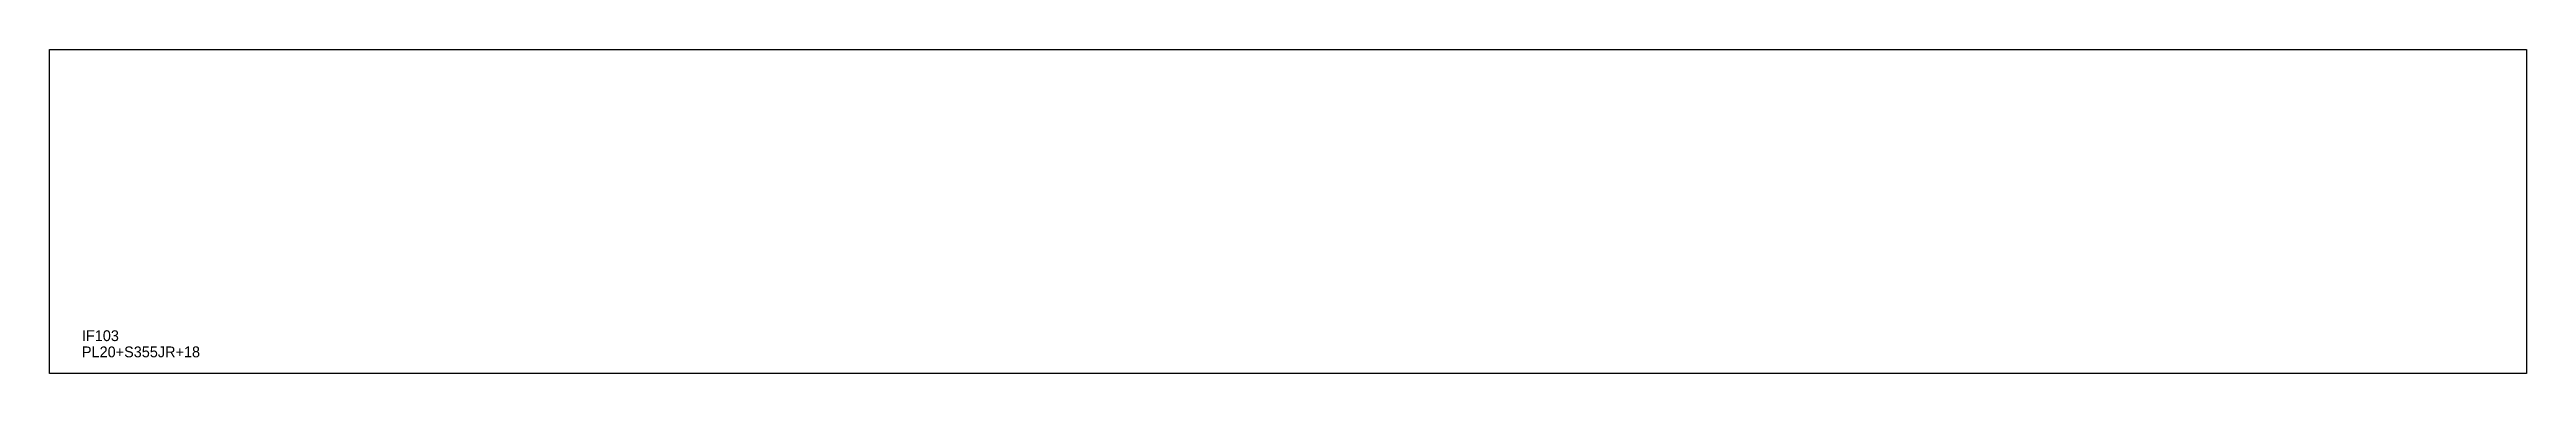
# Model space of a CAD drawing. Extents: x 0 to 2293, y 0 to 300.
import ezdxf

# ---------------------------------------------------------------- set-up
doc = ezdxf.new("R2010")
doc.units = 0
for name, color, linetype in [('CUT', 7, 'CONTINUOUS'), ('SCRIBE', 3, 'CONTINUOUS'), ('TEXT', 7, 'CONTINUOUS')]:
    doc.layers.add(name, color=color, linetype=linetype)

msp = doc.modelspace()

# ---------------------------------------------------------------- linework, layer by layer
at = {"layer": 'CUT', "color": 7, "linetype": 'CONTINUOUS'}
msp.add_lwpolyline([(0, 0), (0, 300), (2292.76, 300), (2292.76, 0)], close=True, dxfattribs=at)

# ---------------------------------------------------------------- texts
at = {"layer": 'SCRIBE', "color": 3}
msp.add_text('IF103', height=10, dxfattribs=at).set_placement((30, 30))
at = {"layer": 'TEXT', "color": 7}
msp.add_text('PL20+S355JR+18', height=10, dxfattribs=at).set_placement((30, 15))

doc.saveas('drawing.dxf')
